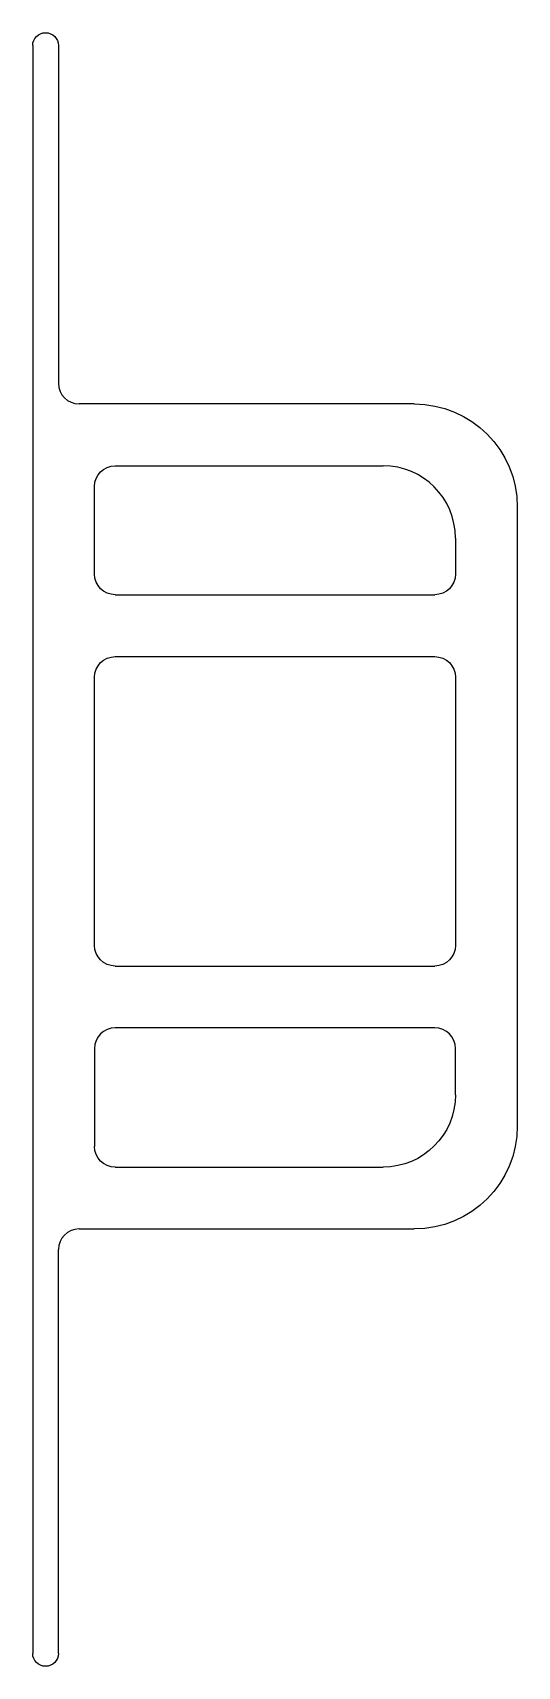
# Model space of a CAD drawing. Header units: millimetres. Extents: x -9 to 38, y -24 to 134.
import ezdxf

# ---------------------------------------------------------------- set-up
doc = ezdxf.new("R2010")
doc.units = ezdxf.units.MM
doc.layers.add('3', color=7, linetype='Continuous', true_color=0xffffff)

msp = doc.modelspace()

# ---------------------------------------------------------------- linework, layer by layer
at = {"layer": '3', "color": 30, "linetype": 'Continuous', "lineweight": 25}
for p, q in [((-9, 132.900488), (-9, -23.005)), ((-6.5, 132.900488), (-6.5, 100.15)), ((28, 98.15), (-4.5, 98.15)), ((-1, 92.15), (25, 92.15)), ((-3, 81.65), (-3, 90.15)), ((38, 88.15), (38, 28.15)), ((32, 85.15), (32, 81.65)), ((-1, 79.65), (30, 79.65)), ((-1, 73.65), (30, 73.65)), ((-3, 45.65), (-3, 71.65)), ((32, 71.65), (32, 45.65)), ((-1, 43.65), (30, 43.65)), ((30, 37.65), (-1, 37.65)), ((-3, 35.65), (-3, 26.15)), ((32, 31.15), (32, 35.65)), ((-1, 24.15), (25, 24.15)), ((-4.5, 18.15), (28, 18.15)), ((-6.5, -23.005), (-6.5, 16.15))]:
    msp.add_line(p, q, dxfattribs=at)
at = {"layer": '3', "color": 30, "linetype": 'Continuous', "lineweight": 25, "extrusion": (0, 0, -1)}
for centre, radius, start, end in [((7.75, 132.900488), 1.25, 0, 180), ((-28, 88.15), 10, 90, 180), ((1, 90.15), 2, 0, 90), ((1, 81.65), 2, 270, 0), ((-30, 81.65), 2, 180, 270), ((1, 71.65), 2, 0, 90), ((-30, 71.65), 2, 90, 180), ((1, 45.65), 2, 270, 0), ((-30, 45.65), 2, 180, 270), ((-25, 31.15), 7, 180, 270), ((-28, 28.15), 10, 180, 270), ((1, 26.15), 2, 270, 360), ((7.75, -23.005), 1.25, 180, 0)]:
    msp.add_arc(centre, radius, start, end, dxfattribs=at)
at = {"layer": '3', "color": 30, "linetype": 'Continuous', "lineweight": 25}
for centre, radius, start, end in [((-4.5, 100.15), 2, 180, 270), ((25, 85.15), 7, 0, 90), ((-0.999999, 35.649999), 2.000001, 90.000037, 179.999963), ((29.999999, 35.649999), 2.000001, 0.000037, 89.999963), ((-4.5, 16.15), 2, 90, 180)]:
    msp.add_arc(centre, radius, start, end, dxfattribs=at)

doc.saveas('drawing.dxf')
